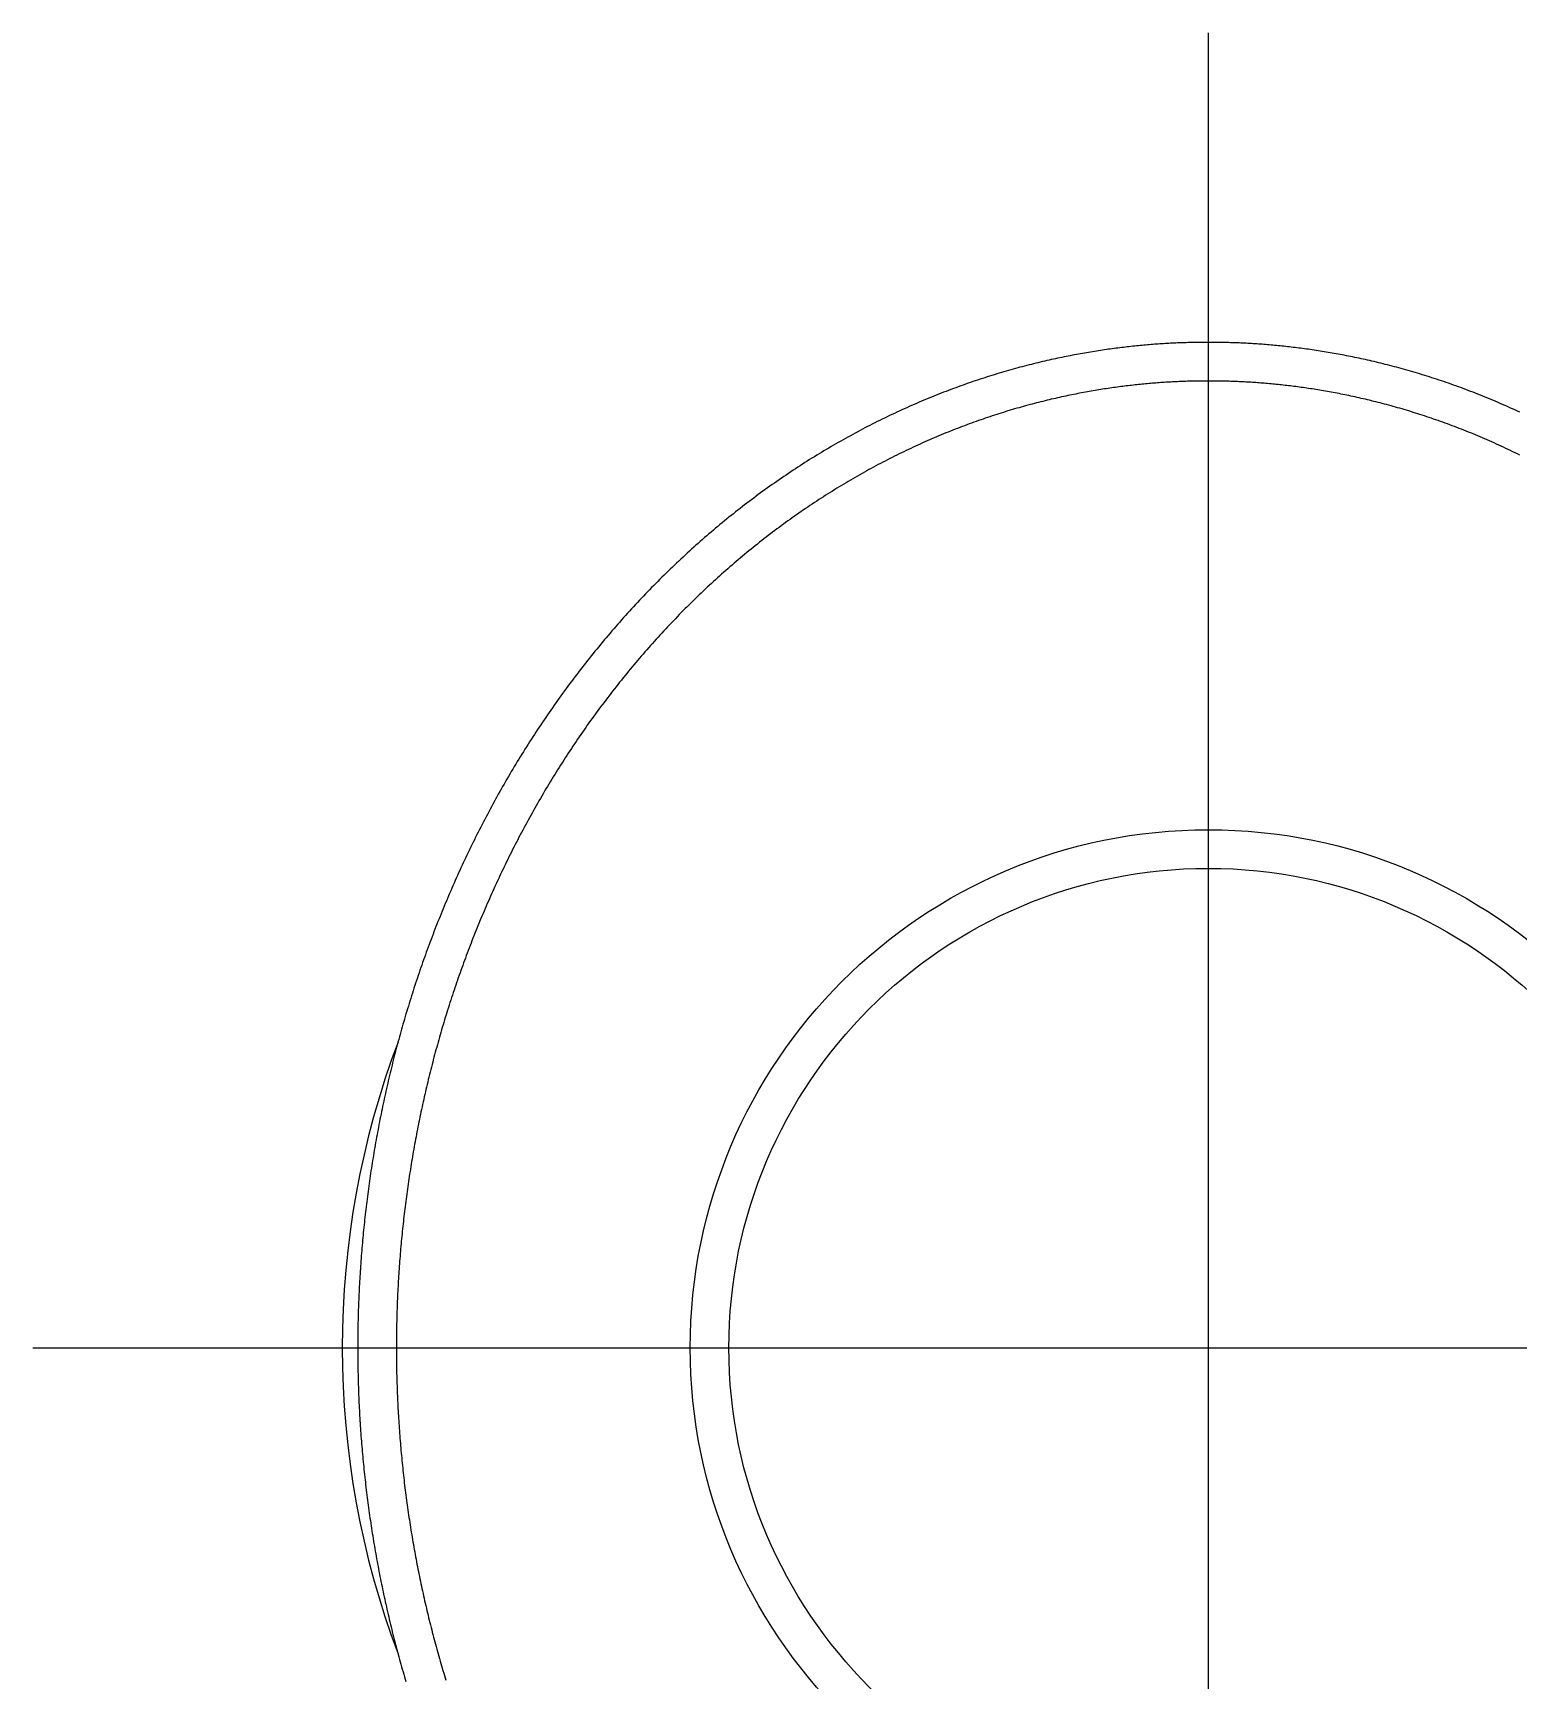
# Model space of a CAD drawing. Extents: x -26.4 to 13.3, y -38.4 to 44.9.
# Drawn here: x -13.3 to -3.7, y 33.3 to 43.95 of the extents above; entities that cross this region are included whole.
import ezdxf

# ---------------------------------------------------------------- set-up
doc = ezdxf.new("R2010")
doc.units = 0
doc.linetypes.add('CENTER', pattern=[50.8, 31.75, -6.35, 6.35, -6.35])
doc.layers.get('0').update_dxf_attribs({"linetype": 'CONTINUOUS'})
doc.layers.add('CENTER', color=1, linetype='CENTER')

msp = doc.modelspace()

# ---------------------------------------------------------------- linework, layer by layer
at = {"color": 7}
for points in [[(-5.7, 41.9452, 0), (-5.71093, 41.9452, 0), (-5.72187, 41.9451, 0), (-5.73283, 41.9451, 0), (-5.7438, 41.945, 0), (-5.75478, 41.9449, 0), (-5.76578, 41.9447, 0), (-5.7768, 41.9446, 0), (-5.78783, 41.9444, 0), (-5.79887, 41.9442, 0), (-5.80994, 41.9439, 0), (-5.82102, 41.9437, 0), (-5.83212, 41.9434, 0), (-5.84323, 41.9431, 0), (-5.85437, 41.9427, 0), (-5.86553, 41.9423, 0), (-5.8767, 41.9419, 0), (-5.8879, 41.9415, 0), (-5.89912, 41.941, 0), (-5.91036, 41.9405, 0), (-5.92162, 41.94, 0), (-5.93291, 41.9395, 0), (-5.94422, 41.9389, 0), (-5.95556, 41.9383, 0), (-5.96692, 41.9377, 0), (-5.9783, 41.937, 0), (-5.98971, 41.9363, 0), (-6.00115, 41.9356, 0), (-6.01261, 41.9348, 0), (-6.0241, 41.934, 0), (-6.03562, 41.9332, 0), (-6.04717, 41.9324, 0), (-6.05875, 41.9315, 0), (-6.07036, 41.9306, 0), (-6.082, 41.9296, 0), (-6.09367, 41.9286, 0), (-6.10537, 41.9276, 0), (-6.1171, 41.9266, 0), (-6.12886, 41.9255, 0), (-6.14066, 41.9244, 0), (-6.15249, 41.9232, 0), (-6.16436, 41.922, 0), (-6.17626, 41.9208, 0), (-6.1882, 41.9196, 0), (-6.20017, 41.9183, 0), (-6.21218, 41.917, 0), (-6.22423, 41.9156, 0), (-6.23631, 41.9142, 0), (-6.24843, 41.9128, 0), (-6.26059, 41.9113, 0), (-6.27279, 41.9098, 0), (-6.28503, 41.9083, 0), (-6.29731, 41.9067, 0), (-6.30964, 41.9051, 0), (-6.322, 41.9035, 0), (-6.33441, 41.9018, 0), (-6.34685, 41.9001, 0), (-6.35935, 41.8983, 0), (-6.37189, 41.8965, 0), (-6.38447, 41.8947, 0), (-6.3971, 41.8928, 0), (-6.40978, 41.8908, 0), (-6.4225, 41.8889, 0), (-6.43527, 41.8869, 0), (-6.44809, 41.8848, 0), (-6.46097, 41.8827, 0), (-6.47389, 41.8805, 0), (-6.48686, 41.8783, 0), (-6.49988, 41.8761, 0), (-6.51296, 41.8738, 0), (-6.52609, 41.8715, 0), (-6.53928, 41.8691, 0), (-6.55252, 41.8666, 0), (-6.56581, 41.8641, 0), (-6.57916, 41.8616, 0), (-6.59257, 41.859, 0), (-6.60603, 41.8564, 0), (-6.61956, 41.8537, 0), (-6.63314, 41.851, 0), (-6.64678, 41.8482, 0), (-6.66048, 41.8453, 0), (-6.67425, 41.8424, 0), (-6.68809, 41.8394, 0), (-6.70199, 41.8364, 0), (-6.71595, 41.8333, 0), (-6.72998, 41.8302, 0), (-6.74408, 41.827, 0), (-6.75823, 41.8237, 0), (-6.77245, 41.8204, 0), (-6.78672, 41.817, 0), (-6.80106, 41.8136, 0), (-6.81545, 41.8101, 0), (-6.8299, 41.8065, 0), (-6.84441, 41.8029, 0), (-6.85898, 41.7992, 0), (-6.8736, 41.7955, 0), (-6.88827, 41.7917, 0), (-6.90299, 41.7878, 0), (-6.91777, 41.7838, 0), (-6.9326, 41.7798, 0), (-6.94748, 41.7758, 0), (-6.96241, 41.7716, 0), (-6.97739, 41.7674, 0), (-6.99241, 41.7632, 0), (-7.00748, 41.7588, 0), (-7.0226, 41.7544, 0), (-7.03776, 41.75, 0), (-7.05297, 41.7454, 0), (-7.06821, 41.7408, 0), (-7.0835, 41.7362, 0), (-7.09882, 41.7314, 0), (-7.11418, 41.7266, 0), (-7.12957, 41.7218, 0), (-7.145, 41.7168, 0), (-7.16046, 41.7118, 0), (-7.17595, 41.7067, 0), (-7.19148, 41.7016, 0), (-7.20703, 41.6964, 0), (-7.22262, 41.6911, 0), (-7.23823, 41.6857, 0), (-7.25387, 41.6803, 0), (-7.26953, 41.6748, 0), (-7.28522, 41.6693, 0), (-7.30093, 41.6637, 0), (-7.31666, 41.658, 0), (-7.33242, 41.6522, 0), (-7.34819, 41.6464, 0), (-7.36398, 41.6405, 0), (-7.37979, 41.6345, 0), (-7.39562, 41.6285, 0), (-7.41146, 41.6224, 0), (-7.42732, 41.6163, 0), (-7.44319, 41.61, 0), (-7.45907, 41.6037, 0), (-7.47496, 41.5974, 0), (-7.49087, 41.5909, 0), (-7.50678, 41.5844, 0), (-7.5227, 41.5779, 0), (-7.53862, 41.5712, 0), (-7.55455, 41.5645, 0), (-7.57049, 41.5577, 0), (-7.58643, 41.5509, 0), (-7.60237, 41.544, 0), (-7.61831, 41.537, 0), (-7.63425, 41.53, 0), (-7.65018, 41.5229, 0), (-7.66612, 41.5157, 0), (-7.68204, 41.5084, 0), (-7.69797, 41.5011, 0), (-7.71388, 41.4938, 0), (-7.7298, 41.4863, 0), (-7.7457, 41.4788, 0), (-7.76159, 41.4713, 0), (-7.77748, 41.4636, 0), (-7.79336, 41.4559, 0), (-7.80923, 41.4482, 0), (-7.82509, 41.4404, 0), (-7.84094, 41.4325, 0), (-7.85678, 41.4245, 0), (-7.8726, 41.4165, 0), (-7.88842, 41.4084, 0), (-7.90422, 41.4003, 0), (-7.92001, 41.3921, 0), (-7.93578, 41.3839, 0), (-7.95154, 41.3755, 0), (-7.96728, 41.3672, 0), (-7.98301, 41.3587, 0), (-7.99872, 41.3502, 0), (-8.01441, 41.3416, 0), (-8.03008, 41.333, 0), (-8.04574, 41.3243, 0), (-8.06138, 41.3156, 0), (-8.077, 41.3068, 0), (-8.09259, 41.2979, 0), (-8.10817, 41.289, 0), (-8.12373, 41.28, 0), (-8.13926, 41.271, 0), (-8.15477, 41.2619, 0), (-8.17026, 41.2527, 0), (-8.18572, 41.2435, 0), (-8.20116, 41.2342, 0), (-8.21658, 41.2248, 0), (-8.23197, 41.2154, 0), (-8.24735, 41.206, 0), (-8.2627, 41.1965, 0), (-8.27804, 41.1869, 0), (-8.29335, 41.1772, 0), (-8.30865, 41.1675, 0), (-8.32392, 41.1578, 0), (-8.33917, 41.1479, 0), (-8.3544, 41.1381, 0), (-8.36961, 41.1281, 0), (-8.38479, 41.1181, 0), (-8.39995, 41.108, 0), (-8.41509, 41.0979, 0), (-8.43021, 41.0877, 0), (-8.4453, 41.0775, 0), (-8.46038, 41.0672, 0), (-8.47542, 41.0568, 0), (-8.49045, 41.0464, 0), (-8.50545, 41.0359, 0), (-8.52042, 41.0254, 0), (-8.53537, 41.0148, 0), (-8.5503, 41.0041, 0), (-8.5652, 40.9934, 0), (-8.58007, 40.9826, 0), (-8.59492, 40.9718, 0), (-8.60974, 40.9609, 0), (-8.62454, 40.95, 0), (-8.63931, 40.939, 0), (-8.65406, 40.9279, 0), (-8.66878, 40.9168, 0), (-8.68347, 40.9056, 0), (-8.69813, 40.8944, 0), (-8.71277, 40.8831, 0), (-8.72738, 40.8718, 0), (-8.74196, 40.8604, 0), (-8.75651, 40.8489, 0), (-8.77104, 40.8374, 0), (-8.78553, 40.8258, 0), (-8.8, 40.8142, 0), (-8.81444, 40.8025, 0), (-8.82885, 40.7908, 0), (-8.84323, 40.779, 0), (-8.85757, 40.7671, 0), (-8.87189, 40.7552, 0), (-8.88618, 40.7433, 0), (-8.90044, 40.7313, 0), (-8.91467, 40.7192, 0), (-8.92886, 40.7071, 0), (-8.94303, 40.6949, 0), (-8.95716, 40.6827, 0), (-8.97126, 40.6704, 0), (-8.98533, 40.6581, 0), (-8.99937, 40.6457, 0), (-9.01337, 40.6332, 0), (-9.02734, 40.6207, 0), (-9.04128, 40.6082, 0), (-9.05519, 40.5956, 0), (-9.06906, 40.5829, 0), (-9.0829, 40.5702, 0), (-9.0967, 40.5575, 0), (-9.11047, 40.5446, 0), (-9.12421, 40.5318, 0), (-9.13791, 40.5189, 0), (-9.15157, 40.5059, 0), (-9.1652, 40.4929, 0), (-9.1788, 40.4798, 0), (-9.19236, 40.4667, 0), (-9.20588, 40.4535, 0), (-9.21937, 40.4402, 0), (-9.23281, 40.427, 0), (-9.24623, 40.4136, 0), (-9.2596, 40.4003, 0), (-9.27293, 40.3868, 0), (-9.28623, 40.3733, 0), (-9.29948, 40.3598, 0), (-9.3127, 40.3462, 0), (-9.32588, 40.3326, 0), (-9.33902, 40.319, 0), (-9.35212, 40.3052, 0), (-9.36518, 40.2915, 0), (-9.3782, 40.2777, 0), (-9.39118, 40.2638, 0), (-9.40412, 40.2499, 0), (-9.41702, 40.236, 0), (-9.42988, 40.222, 0), (-9.44269, 40.2079, 0), (-9.45547, 40.1939, 0), (-9.4682, 40.1797, 0), (-9.4809, 40.1656, 0), (-9.49355, 40.1514, 0), (-9.50616, 40.1371, 0), (-9.51872, 40.1228, 0), (-9.53125, 40.1085, 0), (-9.54373, 40.0941, 0), (-9.55617, 40.0797, 0), (-9.56857, 40.0652, 0), (-9.58092, 40.0507, 0), (-9.59323, 40.0362, 0), (-9.60549, 40.0216, 0), (-9.61772, 40.007, 0), (-9.6299, 39.9923, 0), (-9.64203, 39.9777, 0), (-9.65412, 39.9629, 0), (-9.66616, 39.9482, 0), (-9.67816, 39.9333, 0), (-9.69012, 39.9185, 0), (-9.70203, 39.9036, 0), (-9.71389, 39.8887, 0), (-9.72571, 39.8738, 0), (-9.73748, 39.8588, 0), (-9.74921, 39.8437, 0), (-9.76089, 39.8287, 0), (-9.77252, 39.8136, 0), (-9.78411, 39.7985, 0), (-9.79565, 39.7833, 0), (-9.80715, 39.7681, 0), (-9.81859, 39.7529, 0), (-9.82999, 39.7376, 0), (-9.84134, 39.7224, 0), (-9.85264, 39.707, 0), (-9.8639, 39.6917, 0), (-9.87511, 39.6763, 0), (-9.88626, 39.6609, 0), (-9.89737, 39.6455, 0), (-9.90843, 39.63, 0), (-9.91944, 39.6145, 0), (-9.93041, 39.5989, 0), (-9.94132, 39.5834, 0), (-9.95218, 39.5678, 0), (-9.96299, 39.5522, 0), (-9.97376, 39.5365, 0), (-9.98447, 39.5209, 0), (-9.99513, 39.5052, 0), (-10.0057, 39.4894, 0), (-10.0163, 39.4737, 0), (-10.0268, 39.4579, 0), (-10.0373, 39.4421, 0), (-10.0477, 39.4263, 0), (-10.058, 39.4105, 0), (-10.0683, 39.3946, 0), (-10.0786, 39.3787, 0), (-10.0888, 39.3628, 0), (-10.0989, 39.3469, 0), (-10.109, 39.3309, 0), (-10.119, 39.315, 0), (-10.129, 39.299, 0), (-10.139, 39.283, 0), (-10.1488, 39.267, 0), (-10.1587, 39.2509, 0), (-10.1684, 39.2349, 0), (-10.1782, 39.2188, 0), (-10.1878, 39.2027, 0), (-10.1975, 39.1866, 0), (-10.207, 39.1705, 0), (-10.2165, 39.1544, 0), (-10.226, 39.1382, 0), (-10.2354, 39.122, 0), (-10.2448, 39.1059, 0), (-10.2541, 39.0897, 0), (-10.2633, 39.0734, 0), (-10.2725, 39.0572, 0), (-10.2817, 39.041, 0), (-10.2908, 39.0247, 0), (-10.2999, 39.0084, 0), (-10.3089, 38.9922, 0), (-10.3178, 38.9759, 0), (-10.3267, 38.9596, 0), (-10.3355, 38.9432, 0), (-10.3443, 38.9269, 0), (-10.3531, 38.9106, 0), (-10.3618, 38.8942, 0), (-10.3704, 38.8779, 0), (-10.379, 38.8615, 0), (-10.3875, 38.8451, 0), (-10.396, 38.8287, 0), (-10.4045, 38.8123, 0), (-10.4128, 38.7959, 0), (-10.4212, 38.7795, 0), (-10.4295, 38.763, 0), (-10.4377, 38.7466, 0), (-10.4459, 38.7301, 0), (-10.454, 38.7137, 0), (-10.4621, 38.6972, 0), (-10.4701, 38.6808, 0), (-10.4781, 38.6643, 0), (-10.486, 38.6478, 0), (-10.4939, 38.6313, 0), (-10.5017, 38.6148, 0), (-10.5095, 38.5983, 0), (-10.5172, 38.5818, 0), (-10.5249, 38.5653, 0), (-10.5325, 38.5488, 0), (-10.5401, 38.5323, 0), (-10.5476, 38.5158, 0), (-10.5551, 38.4992, 0), (-10.5625, 38.4827, 0), (-10.5699, 38.4662, 0), (-10.5772, 38.4496, 0), (-10.5844, 38.4331, 0), (-10.5917, 38.4166, 0), (-10.5988, 38.4, 0), (-10.606, 38.3835, 0), (-10.613, 38.367, 0), (-10.62, 38.3504, 0), (-10.627, 38.3339, 0), (-10.6339, 38.3173, 0), (-10.6408, 38.3008, 0), (-10.6476, 38.2843, 0), (-10.6544, 38.2677, 0), (-10.6611, 38.2512, 0), (-10.6678, 38.2346, 0), (-10.6744, 38.2181, 0), (-10.681, 38.2015, 0), (-10.6875, 38.185, 0), (-10.694, 38.1684, 0), (-10.7005, 38.1519, 0), (-10.7069, 38.1353, 0), (-10.7132, 38.1188, 0), (-10.7195, 38.1022, 0), (-10.7258, 38.0856, 0), (-10.732, 38.0691, 0), (-10.7382, 38.0525, 0), (-10.7443, 38.0359, 0), (-10.7504, 38.0194, 0), (-10.7564, 38.0028, 0), (-10.7624, 37.9862, 0), (-10.7683, 37.9696, 0), (-10.7742, 37.9531, 0), (-10.7801, 37.9365, 0), (-10.7859, 37.9199, 0), (-10.7916, 37.9033, 0), (-10.7973, 37.8867, 0), (-10.803, 37.8701, 0), (-10.8086, 37.8535, 0), (-10.8142, 37.837, 0), (-10.8198, 37.8204, 0), (-10.8253, 37.8038, 0), (-10.8307, 37.7872, 0), (-10.8361, 37.7706, 0), (-10.8415, 37.754, 0), (-10.8468, 37.7374, 0), (-10.8521, 37.7208, 0), (-10.8573, 37.7042, 0), (-10.8625, 37.6876, 0), (-10.8676, 37.671, 0), (-10.8727, 37.6544, 0), (-10.8778, 37.6378, 0), (-10.8828, 37.6212, 0), (-10.8878, 37.6046, 0), (-10.8927, 37.5879, 0), (-10.8976, 37.5713, 0), (-10.9024, 37.5547, 0), (-10.9072, 37.5381, 0), (-10.912, 37.5215, 0), (-10.9167, 37.5049, 0), (-10.9214, 37.4883, 0), (-10.926, 37.4716, 0), (-10.9306, 37.455, 0), (-10.9351, 37.4384, 0), (-10.9396, 37.4218, 0), (-10.9441, 37.4052, 0), (-10.9485, 37.3886, 0), (-10.9529, 37.3719, 0), (-10.9572, 37.3553, 0), (-10.9615, 37.3387, 0), (-10.9658, 37.3221, 0), (-10.97, 37.3054, 0), (-10.9742, 37.2888, 0), (-10.9783, 37.2722, 0), (-10.9824, 37.2556, 0), (-10.9865, 37.2389, 0), (-10.9905, 37.2223, 0), (-10.9945, 37.2057, 0), (-10.9984, 37.189, 0), (-11.0023, 37.1724, 0), (-11.0062, 37.1558, 0), (-11.01, 37.1392, 0), (-11.0137, 37.1225, 0), (-11.0175, 37.1059, 0), (-11.0212, 37.0893, 0), (-11.0248, 37.0726, 0), (-11.0284, 37.056, 0), (-11.032, 37.0394, 0), (-11.0356, 37.0227, 0), (-11.0391, 37.0061, 0), (-11.0425, 36.9895, 0), (-11.0459, 36.9728, 0), (-11.0493, 36.9562, 0), (-11.0527, 36.9396, 0), (-11.056, 36.9229, 0), (-11.0592, 36.9063, 0), (-11.0625, 36.8897, 0), (-11.0657, 36.873, 0), (-11.0688, 36.8564, 0), (-11.0719, 36.8398, 0), (-11.075, 36.8231, 0), (-11.078, 36.8065, 0), (-11.081, 36.7899, 0), (-11.084, 36.7732, 0), (-11.0869, 36.7566, 0), (-11.0898, 36.7399, 0), (-11.0927, 36.7233, 0), (-11.0955, 36.7067, 0), (-11.0982, 36.69, 0), (-11.101, 36.6734, 0), (-11.1037, 36.6567, 0), (-11.1063, 36.6401, 0), (-11.1089, 36.6235, 0), (-11.1115, 36.6068, 0), (-11.1141, 36.5902, 0), (-11.1166, 36.5735, 0), (-11.119, 36.5569, 0), (-11.1215, 36.5402, 0), (-11.1239, 36.5236, 0), (-11.1262, 36.507, 0), (-11.1285, 36.4903, 0), (-11.1308, 36.4737, 0), (-11.133, 36.457, 0), (-11.1353, 36.4404, 0), (-11.1374, 36.4237, 0), (-11.1395, 36.4071, 0), (-11.1416, 36.3904, 0), (-11.1437, 36.3738, 0), (-11.1457, 36.3571, 0), (-11.1477, 36.3405, 0), (-11.1496, 36.3238, 0), (-11.1515, 36.3072, 0), (-11.1534, 36.2905, 0), (-11.1552, 36.2739, 0), (-11.157, 36.2572, 0), (-11.1588, 36.2406, 0), (-11.1605, 36.2239, 0), (-11.1622, 36.2073, 0), (-11.1638, 36.1906, 0), (-11.1654, 36.174, 0), (-11.167, 36.1573, 0), (-11.1685, 36.1407, 0), (-11.17, 36.124, 0), (-11.1715, 36.1074, 0), (-11.1729, 36.0907, 0), (-11.1743, 36.0741, 0), (-11.1756, 36.0574, 0), (-11.177, 36.0408, 0), (-11.1782, 36.0241, 0), (-11.1795, 36.0074, 0), (-11.1807, 35.9908, 0), (-11.1818, 35.9741, 0), (-11.183, 35.9575, 0), (-11.1841, 35.9408, 0), (-11.1851, 35.9242, 0), (-11.1861, 35.9075, 0), (-11.1871, 35.8908, 0), (-11.1881, 35.8742, 0), (-11.189, 35.8575, 0), (-11.1899, 35.8409, 0), (-11.1907, 35.8242, 0), (-11.1915, 35.8076, 0), (-11.1923, 35.7909, 0), (-11.193, 35.7742, 0), (-11.1937, 35.7576, 0), (-11.1943, 35.7409, 0), (-11.195, 35.7243, 0), (-11.1955, 35.7076, 0), (-11.1961, 35.6909, 0), (-11.1966, 35.6743, 0), (-11.1971, 35.6576, 0), (-11.1975, 35.641, 0), (-11.1979, 35.6243, 0), (-11.1983, 35.6076, 0), (-11.1986, 35.591, 0), (-11.1989, 35.5743, 0), (-11.1992, 35.5577, 0), (-11.1994, 35.541, 0), (-11.1996, 35.5243, 0), (-11.1997, 35.5077, 0), (-11.1999, 35.491, 0), (-11.1999, 35.4743, 0), (-11.2, 35.4577, 0), (-11.2, 35.441, 0), (-11.2, 35.4244, 0), (-11.1999, 35.4077, 0), (-11.1998, 35.391, 0), (-11.1997, 35.3744, 0), (-11.1995, 35.3577, 0), (-11.1993, 35.341, 0), (-11.1991, 35.3244, 0), (-11.1988, 35.3077, 0), (-11.1985, 35.2911, 0), (-11.1981, 35.2744, 0), (-11.1977, 35.2577, 0), (-11.1973, 35.2411, 0), (-11.1968, 35.2244, 0), (-11.1963, 35.2078, 0), (-11.1958, 35.1911, 0), (-11.1952, 35.1745, 0), (-11.1946, 35.1578, 0), (-11.194, 35.1412, 0), (-11.1933, 35.1245, 0), (-11.1926, 35.1079, 0), (-11.1918, 35.0912, 0), (-11.1911, 35.0746, 0), (-11.1902, 35.0579, 0), (-11.1894, 35.0413, 0), (-11.1885, 35.0247, 0), (-11.1876, 35.008, 0), (-11.1866, 34.9914, 0), (-11.1856, 34.9748, 0), (-11.1845, 34.9581, 0), (-11.1835, 34.9415, 0), (-11.1824, 34.9249, 0), (-11.1812, 34.9083, 0), (-11.18, 34.8917, 0), (-11.1788, 34.875, 0), (-11.1776, 34.8584, 0), (-11.1763, 34.8418, 0), (-11.1749, 34.8252, 0), (-11.1736, 34.8086, 0), (-11.1722, 34.792, 0), (-11.1707, 34.7754, 0), (-11.1693, 34.7588, 0), (-11.1677, 34.7422, 0), (-11.1662, 34.7256, 0), (-11.1646, 34.709, 0), (-11.163, 34.6924, 0), (-11.1613, 34.6759, 0), (-11.1597, 34.6593, 0), (-11.1579, 34.6427, 0), (-11.1562, 34.6262, 0), (-11.1544, 34.6096, 0), (-11.1525, 34.593, 0), (-11.1507, 34.5765, 0), (-11.1488, 34.5599, 0), (-11.1468, 34.5434, 0), (-11.1448, 34.5268, 0), (-11.1428, 34.5103, 0), (-11.1408, 34.4938, 0), (-11.1387, 34.4772, 0), (-11.1366, 34.4607, 0), (-11.1344, 34.4442, 0), (-11.1322, 34.4277, 0), (-11.13, 34.4112, 0), (-11.1277, 34.3946, 0), (-11.1254, 34.3781, 0), (-11.123, 34.3617, 0), (-11.1207, 34.3452, 0), (-11.1183, 34.3287, 0), (-11.1158, 34.3122, 0), (-11.1133, 34.2957, 0), (-11.1108, 34.2792, 0), (-11.1082, 34.2628, 0), (-11.1056, 34.2463, 0), (-11.103, 34.2299, 0), (-11.1003, 34.2134, 0), (-11.0976, 34.197, 0), (-11.0949, 34.1805, 0), (-11.0921, 34.1641, 0), (-11.0893, 34.1477, 0), (-11.0865, 34.1313, 0), (-11.0836, 34.1149, 0), (-11.0807, 34.0985, 0), (-11.0777, 34.0821, 0), (-11.0747, 34.0657, 0), (-11.0717, 34.0493, 0), (-11.0686, 34.0329, 0), (-11.0655, 34.0165, 0), (-11.0624, 34.0002, 0), (-11.0592, 33.9838, 0), (-11.056, 33.9675, 0), (-11.0527, 33.9511, 0), (-11.0495, 33.9348, 0), (-11.0461, 33.9184, 0), (-11.0428, 33.9021, 0), (-11.0394, 33.8858, 0), (-11.036, 33.8695, 0), (-11.0325, 33.8532, 0), (-11.029, 33.8369, 0), (-11.0255, 33.8206, 0), (-11.0219, 33.8043, 0), (-11.0183, 33.7881, 0), (-11.0146, 33.7718, 0), (-11.0109, 33.7556, 0), (-11.0072, 33.7393, 0), (-11.0035, 33.7231, 0), (-10.9997, 33.7068, 0), (-10.9958, 33.6906, 0), (-10.992, 33.6744, 0), (-10.9881, 33.6582, 0), (-10.9841, 33.642, 0), (-10.9802, 33.6258, 0), (-10.9762, 33.6096, 0), (-10.9721, 33.5935, 0), (-10.968, 33.5773, 0), (-10.9639, 33.5611, 0), (-10.9598, 33.545, 0), (-10.9556, 33.5289, 0), (-10.9513, 33.5127, 0), (-10.9471, 33.4966, 0), (-10.9428, 33.4805, 0), (-10.9384, 33.4644, 0), (-10.9341, 33.4483, 0), (-10.9296, 33.4322, 0), (-10.9252, 33.4162, 0), (-10.9207, 33.4001, 0), (-10.9162, 33.384, 0), (-10.9116, 33.368, 0), (-10.907, 33.352, 0), (-10.9024, 33.336, 0), (-10.8977, 33.3199, 0), (-10.893, 33.3039, 0), (-10.8883, 33.2879, 0)], [(-3.68608, 41.4937, 0), (-3.70201, 41.5011, 0), (-3.71795, 41.5084, 0), (-3.73389, 41.5157, 0), (-3.74983, 41.5228, 0), (-3.76577, 41.5299, 0), (-3.78172, 41.537, 0), (-3.79766, 41.544, 0), (-3.8136, 41.5509, 0), (-3.82954, 41.5577, 0), (-3.84547, 41.5645, 0), (-3.8614, 41.5712, 0), (-3.87732, 41.5778, 0), (-3.89324, 41.5844, 0), (-3.90915, 41.5909, 0), (-3.92505, 41.5974, 0), (-3.94094, 41.6037, 0), (-3.95681, 41.61, 0), (-3.97268, 41.6163, 0), (-3.98853, 41.6224, 0), (-4.00437, 41.6285, 0), (-4.02019, 41.6346, 0), (-4.036, 41.6405, 0), (-4.05179, 41.6464, 0), (-4.06756, 41.6523, 0), (-4.08332, 41.658, 0), (-4.09905, 41.6637, 0), (-4.11476, 41.6693, 0), (-4.13045, 41.6749, 0), (-4.14611, 41.6804, 0), (-4.16175, 41.6858, 0), (-4.17736, 41.6911, 0), (-4.19295, 41.6964, 0), (-4.20851, 41.7016, 0), (-4.22403, 41.7068, 0), (-4.23953, 41.7118, 0), (-4.255, 41.7168, 0), (-4.27043, 41.7218, 0), (-4.28582, 41.7266, 0), (-4.30118, 41.7314, 0), (-4.31651, 41.7362, 0), (-4.33179, 41.7408, 0), (-4.34704, 41.7454, 0), (-4.36224, 41.75, 0), (-4.3774, 41.7544, 0), (-4.39252, 41.7588, 0), (-4.4076, 41.7632, 0), (-4.42263, 41.7674, 0), (-4.43762, 41.7716, 0), (-4.45255, 41.7758, 0), (-4.46744, 41.7798, 0), (-4.48228, 41.7839, 0), (-4.49707, 41.7878, 0), (-4.5118, 41.7917, 0), (-4.52648, 41.7955, 0), (-4.54111, 41.7992, 0), (-4.55568, 41.8029, 0), (-4.57019, 41.8066, 0), (-4.58464, 41.8101, 0), (-4.59904, 41.8136, 0), (-4.61337, 41.8171, 0), (-4.62763, 41.8204, 0), (-4.64183, 41.8238, 0), (-4.65597, 41.827, 0), (-4.67004, 41.8302, 0), (-4.68405, 41.8333, 0), (-4.69799, 41.8364, 0), (-4.71188, 41.8394, 0), (-4.7257, 41.8424, 0), (-4.73946, 41.8453, 0), (-4.75316, 41.8482, 0), (-4.76681, 41.851, 0), (-4.78039, 41.8537, 0), (-4.79391, 41.8564, 0), (-4.80738, 41.859, 0), (-4.82079, 41.8616, 0), (-4.83415, 41.8642, 0), (-4.84744, 41.8666, 0), (-4.86069, 41.8691, 0), (-4.87388, 41.8715, 0), (-4.88701, 41.8738, 0), (-4.90009, 41.8761, 0), (-4.91312, 41.8783, 0), (-4.9261, 41.8805, 0), (-4.93902, 41.8827, 0), (-4.9519, 41.8848, 0), (-4.96472, 41.8868, 0), (-4.9775, 41.8889, 0), (-4.99022, 41.8908, 0), (-5.0029, 41.8928, 0), (-5.01553, 41.8947, 0), (-5.02811, 41.8965, 0), (-5.04066, 41.8983, 0), (-5.05315, 41.9001, 0), (-5.0656, 41.9018, 0), (-5.07801, 41.9035, 0), (-5.09038, 41.9052, 0), (-5.10271, 41.9068, 0), (-5.11499, 41.9084, 0), (-5.12723, 41.9099, 0), (-5.13944, 41.9114, 0), (-5.1516, 41.9129, 0), (-5.16373, 41.9143, 0), (-5.17581, 41.9157, 0), (-5.18786, 41.9171, 0), (-5.19987, 41.9184, 0), (-5.21184, 41.9197, 0), (-5.22378, 41.9209, 0), (-5.23568, 41.9222, 0), (-5.24755, 41.9233, 0), (-5.25938, 41.9245, 0), (-5.27118, 41.9256, 0), (-5.28295, 41.9267, 0), (-5.29468, 41.9277, 0), (-5.30638, 41.9287, 0), (-5.31805, 41.9297, 0), (-5.32969, 41.9307, 0), (-5.34129, 41.9316, 0), (-5.35287, 41.9325, 0), (-5.36442, 41.9333, 0), (-5.37594, 41.9341, 0), (-5.38743, 41.9349, 0), (-5.39889, 41.9357, 0), (-5.41033, 41.9364, 0), (-5.42173, 41.9371, 0), (-5.43312, 41.9377, 0), (-5.44447, 41.9384, 0), (-5.45581, 41.939, 0), (-5.46712, 41.9395, 0), (-5.4784, 41.9401, 0), (-5.48966, 41.9406, 0), (-5.5009, 41.9411, 0), (-5.51212, 41.9415, 0), (-5.52332, 41.942, 0), (-5.53449, 41.9424, 0), (-5.54565, 41.9427, 0), (-5.55678, 41.9431, 0), (-5.5679, 41.9434, 0), (-5.57899, 41.9437, 0), (-5.59007, 41.944, 0), (-5.60113, 41.9442, 0), (-5.61218, 41.9444, 0), (-5.62321, 41.9446, 0), (-5.63422, 41.9447, 0), (-5.64522, 41.9449, 0), (-5.6562, 41.945, 0), (-5.66717, 41.9451, 0), (-5.67813, 41.9451, 0), (-5.68907, 41.9452, 0), (-5.7, 41.9452, 0)], [(-5.7, 41.6952, 0), (-5.71034, 41.6952, 0), (-5.7207, 41.6951, 0), (-5.73107, 41.6951, 0), (-5.74145, 41.695, 0), (-5.75184, 41.6949, 0), (-5.76225, 41.6948, 0), (-5.77267, 41.6946, 0), (-5.78311, 41.6944, 0), (-5.79356, 41.6942, 0), (-5.80403, 41.694, 0), (-5.81452, 41.6937, 0), (-5.82502, 41.6935, 0), (-5.83554, 41.6932, 0), (-5.84608, 41.6928, 0), (-5.85663, 41.6925, 0), (-5.86721, 41.6921, 0), (-5.87781, 41.6917, 0), (-5.88842, 41.6913, 0), (-5.89906, 41.6908, 0), (-5.90972, 41.6903, 0), (-5.9204, 41.6898, 0), (-5.93111, 41.6892, 0), (-5.94183, 41.6887, 0), (-5.95258, 41.6881, 0), (-5.96336, 41.6874, 0), (-5.97416, 41.6868, 0), (-5.98498, 41.6861, 0), (-5.99583, 41.6854, 0), (-6.0067, 41.6846, 0), (-6.01761, 41.6838, 0), (-6.02854, 41.683, 0), (-6.03949, 41.6822, 0), (-6.05048, 41.6813, 0), (-6.06149, 41.6804, 0), (-6.07254, 41.6795, 0), (-6.08361, 41.6786, 0), (-6.09472, 41.6776, 0), (-6.10585, 41.6765, 0), (-6.11702, 41.6755, 0), (-6.12822, 41.6744, 0), (-6.13945, 41.6733, 0), (-6.15072, 41.6721, 0), (-6.16201, 41.671, 0), (-6.17335, 41.6697, 0), (-6.18471, 41.6685, 0), (-6.19612, 41.6672, 0), (-6.20756, 41.6659, 0), (-6.21903, 41.6645, 0), (-6.23054, 41.6632, 0), (-6.24209, 41.6617, 0), (-6.25368, 41.6603, 0), (-6.2653, 41.6588, 0), (-6.27697, 41.6573, 0), (-6.28867, 41.6557, 0), (-6.30042, 41.6541, 0), (-6.3122, 41.6525, 0), (-6.32403, 41.6508, 0), (-6.3359, 41.6491, 0), (-6.34781, 41.6474, 0), (-6.35977, 41.6456, 0), (-6.37177, 41.6437, 0), (-6.38382, 41.6419, 0), (-6.39591, 41.64, 0), (-6.40805, 41.638, 0), (-6.42024, 41.636, 0), (-6.43248, 41.634, 0), (-6.44476, 41.6319, 0), (-6.45709, 41.6298, 0), (-6.46948, 41.6276, 0), (-6.48191, 41.6254, 0), (-6.4944, 41.6231, 0), (-6.50694, 41.6208, 0), (-6.51953, 41.6185, 0), (-6.53217, 41.6161, 0), (-6.54487, 41.6136, 0), (-6.55762, 41.6111, 0), (-6.57043, 41.6086, 0), (-6.58329, 41.606, 0), (-6.59622, 41.6033, 0), (-6.6092, 41.6006, 0), (-6.62224, 41.5979, 0), (-6.63534, 41.5951, 0), (-6.64851, 41.5922, 0), (-6.66174, 41.5893, 0), (-6.67504, 41.5863, 0), (-6.68839, 41.5833, 0), (-6.7018, 41.5802, 0), (-6.71527, 41.577, 0), (-6.72879, 41.5738, 0), (-6.74238, 41.5706, 0), (-6.75602, 41.5673, 0), (-6.76971, 41.5639, 0), (-6.78346, 41.5605, 0), (-6.79726, 41.557, 0), (-6.81111, 41.5534, 0), (-6.82502, 41.5498, 0), (-6.83897, 41.5461, 0), (-6.85298, 41.5424, 0), (-6.86704, 41.5386, 0), (-6.88114, 41.5347, 0), (-6.89529, 41.5308, 0), (-6.90949, 41.5268, 0), (-6.92373, 41.5228, 0), (-6.93802, 41.5187, 0), (-6.95235, 41.5145, 0), (-6.96673, 41.5103, 0), (-6.98114, 41.506, 0), (-6.9956, 41.5016, 0), (-7.01009, 41.4972, 0), (-7.02462, 41.4927, 0), (-7.03918, 41.4881, 0), (-7.05378, 41.4835, 0), (-7.06842, 41.4788, 0), (-7.08308, 41.4741, 0), (-7.09778, 41.4693, 0), (-7.1125, 41.4644, 0), (-7.12726, 41.4594, 0), (-7.14204, 41.4544, 0), (-7.15685, 41.4494, 0), (-7.17169, 41.4442, 0), (-7.18655, 41.439, 0), (-7.20143, 41.4337, 0), (-7.21634, 41.4284, 0), (-7.23127, 41.423, 0), (-7.24622, 41.4176, 0), (-7.26119, 41.412, 0), (-7.27618, 41.4064, 0), (-7.29118, 41.4008, 0), (-7.3062, 41.3951, 0), (-7.32124, 41.3893, 0), (-7.33629, 41.3834, 0), (-7.35136, 41.3775, 0), (-7.36644, 41.3715, 0), (-7.38153, 41.3655, 0), (-7.39663, 41.3594, 0), (-7.41173, 41.3532, 0), (-7.42685, 41.347, 0), (-7.44197, 41.3407, 0), (-7.4571, 41.3343, 0), (-7.47224, 41.3279, 0), (-7.48737, 41.3214, 0), (-7.50252, 41.3148, 0), (-7.51766, 41.3082, 0), (-7.5328, 41.3015, 0), (-7.54794, 41.2947, 0), (-7.56308, 41.2879, 0), (-7.57821, 41.281, 0), (-7.59334, 41.2741, 0), (-7.60847, 41.2671, 0), (-7.62359, 41.26, 0), (-7.6387, 41.2529, 0), (-7.65381, 41.2457, 0), (-7.66891, 41.2384, 0), (-7.68401, 41.2311, 0), (-7.69909, 41.2237, 0), (-7.71417, 41.2163, 0), (-7.72924, 41.2088, 0), (-7.7443, 41.2013, 0), (-7.75935, 41.1936, 0), (-7.77439, 41.186, 0), (-7.78941, 41.1782, 0), (-7.80443, 41.1704, 0), (-7.81943, 41.1626, 0), (-7.83442, 41.1547, 0), (-7.84939, 41.1467, 0), (-7.86435, 41.1387, 0), (-7.8793, 41.1306, 0), (-7.89423, 41.1224, 0), (-7.90915, 41.1142, 0), (-7.92404, 41.106, 0), (-7.93893, 41.0976, 0), (-7.95379, 41.0892, 0), (-7.96863, 41.0808, 0), (-7.98346, 41.0723, 0), (-7.99827, 41.0638, 0), (-8.01306, 41.0551, 0), (-8.02782, 41.0465, 0), (-8.04257, 41.0378, 0), (-8.05729, 41.029, 0), (-8.072, 41.0201, 0), (-8.08668, 41.0112, 0), (-8.10134, 41.0023, 0), (-8.11598, 40.9933, 0), (-8.13061, 40.9842, 0), (-8.14522, 40.9751, 0), (-8.15981, 40.9659, 0), (-8.17438, 40.9566, 0), (-8.18893, 40.9473, 0), (-8.20346, 40.938, 0), (-8.21797, 40.9286, 0), (-8.23246, 40.9191, 0), (-8.24694, 40.9095, 0), (-8.26139, 40.9, 0), (-8.27582, 40.8903, 0), (-8.29023, 40.8806, 0), (-8.30462, 40.8708, 0), (-8.31899, 40.861, 0), (-8.33334, 40.8511, 0), (-8.34766, 40.8412, 0), (-8.36197, 40.8312, 0), (-8.37625, 40.8211, 0), (-8.39051, 40.811, 0), (-8.40474, 40.8009, 0), (-8.41896, 40.7906, 0), (-8.43315, 40.7804, 0), (-8.44731, 40.77, 0), (-8.46146, 40.7597, 0), (-8.47558, 40.7492, 0), (-8.48967, 40.7387, 0), (-8.50374, 40.7282, 0), (-8.51779, 40.7175, 0), (-8.53181, 40.7069, 0), (-8.54581, 40.6962, 0), (-8.55978, 40.6854, 0), (-8.57373, 40.6746, 0), (-8.58765, 40.6637, 0), (-8.60155, 40.6527, 0), (-8.61541, 40.6417, 0), (-8.62926, 40.6307, 0), (-8.64307, 40.6196, 0), (-8.65686, 40.6084, 0), (-8.67062, 40.5972, 0), (-8.68436, 40.586, 0), (-8.69807, 40.5747, 0), (-8.71174, 40.5633, 0), (-8.7254, 40.5519, 0), (-8.73902, 40.5404, 0), (-8.75261, 40.5289, 0), (-8.76618, 40.5173, 0), (-8.77972, 40.5056, 0), (-8.79322, 40.4939, 0), (-8.8067, 40.4822, 0), (-8.82015, 40.4704, 0), (-8.83357, 40.4586, 0), (-8.84696, 40.4467, 0), (-8.86032, 40.4347, 0), (-8.87365, 40.4227, 0), (-8.88694, 40.4107, 0), (-8.90021, 40.3986, 0), (-8.91344, 40.3864, 0), (-8.92665, 40.3742, 0), (-8.93982, 40.3619, 0), (-8.95296, 40.3496, 0), (-8.96606, 40.3373, 0), (-8.97914, 40.3249, 0), (-8.99218, 40.3124, 0), (-9.00519, 40.2999, 0), (-9.01816, 40.2873, 0), (-9.03111, 40.2747, 0), (-9.04401, 40.2621, 0), (-9.05689, 40.2493, 0), (-9.06972, 40.2366, 0), (-9.08253, 40.2238, 0), (-9.09529, 40.2109, 0), (-9.10802, 40.198, 0), (-9.12071, 40.1851, 0), (-9.13337, 40.1721, 0), (-9.14599, 40.159, 0), (-9.15858, 40.1459, 0), (-9.17112, 40.1328, 0), (-9.18363, 40.1196, 0), (-9.19611, 40.1064, 0), (-9.20854, 40.0931, 0), (-9.22094, 40.0798, 0), (-9.2333, 40.0664, 0), (-9.24562, 40.053, 0), (-9.2579, 40.0396, 0), (-9.27014, 40.0261, 0), (-9.28235, 40.0125, 0), (-9.29451, 39.999, 0), (-9.30664, 39.9853, 0), (-9.31873, 39.9717, 0), (-9.33077, 39.958, 0), (-9.34278, 39.9442, 0), (-9.35475, 39.9305, 0), (-9.36668, 39.9166, 0), (-9.37856, 39.9028, 0), (-9.39041, 39.8889, 0), (-9.40222, 39.8749, 0), (-9.41398, 39.8609, 0), (-9.4257, 39.8469, 0), (-9.43738, 39.8329, 0), (-9.44902, 39.8188, 0), (-9.46062, 39.8046, 0), (-9.47218, 39.7905, 0), (-9.48369, 39.7763, 0), (-9.49516, 39.762, 0), (-9.50659, 39.7477, 0), (-9.51798, 39.7334, 0), (-9.52932, 39.7191, 0), (-9.54062, 39.7047, 0), (-9.55188, 39.6903, 0), (-9.56309, 39.6758, 0), (-9.57426, 39.6613, 0), (-9.58538, 39.6468, 0), (-9.59646, 39.6323, 0), (-9.6075, 39.6177, 0), (-9.61849, 39.603, 0), (-9.62943, 39.5884, 0), (-9.64033, 39.5737, 0), (-9.65119, 39.559, 0), (-9.662, 39.5443, 0), (-9.67276, 39.5295, 0), (-9.68348, 39.5147, 0), (-9.69415, 39.4998, 0), (-9.70478, 39.485, 0), (-9.71536, 39.4701, 0), (-9.72589, 39.4552, 0), (-9.73637, 39.4402, 0), (-9.74681, 39.4252, 0), (-9.7572, 39.4102, 0), (-9.76755, 39.3952, 0), (-9.77784, 39.3801, 0), (-9.78809, 39.3651, 0), (-9.79829, 39.3499, 0), (-9.80844, 39.3348, 0), (-9.81854, 39.3196, 0), (-9.8286, 39.3044, 0), (-9.8386, 39.2892, 0), (-9.84855, 39.274, 0), (-9.85846, 39.2588, 0), (-9.86831, 39.2435, 0), (-9.87811, 39.2282, 0), (-9.88787, 39.2129, 0), (-9.89757, 39.1975, 0), (-9.90722, 39.1822, 0), (-9.91683, 39.1668, 0), (-9.92638, 39.1514, 0), (-9.93589, 39.136, 0), (-9.94534, 39.1206, 0), (-9.95475, 39.1051, 0), (-9.9641, 39.0897, 0), (-9.97341, 39.0742, 0), (-9.98267, 39.0587, 0), (-9.99187, 39.0432, 0), (-10.001, 39.0277, 0), (-10.0101, 39.0121, 0), (-10.0192, 38.9965, 0), (-10.0282, 38.981, 0), (-10.0372, 38.9654, 0), (-10.0461, 38.9498, 0), (-10.0549, 38.9341, 0), (-10.0638, 38.9185, 0), (-10.0725, 38.9029, 0), (-10.0812, 38.8872, 0), (-10.0899, 38.8715, 0), (-10.0985, 38.8558, 0), (-10.1071, 38.8401, 0), (-10.1156, 38.8244, 0), (-10.1241, 38.8087, 0), (-10.1325, 38.7929, 0), (-10.1409, 38.7772, 0), (-10.1492, 38.7614, 0), (-10.1574, 38.7457, 0), (-10.1657, 38.7299, 0), (-10.1738, 38.7141, 0), (-10.182, 38.6983, 0), (-10.19, 38.6825, 0), (-10.1981, 38.6666, 0), (-10.2061, 38.6508, 0), (-10.214, 38.635, 0), (-10.2219, 38.6191, 0), (-10.2297, 38.6033, 0), (-10.2375, 38.5874, 0), (-10.2452, 38.5715, 0), (-10.2529, 38.5557, 0), (-10.2605, 38.5398, 0), (-10.2681, 38.5239, 0), (-10.2757, 38.508, 0), (-10.2832, 38.4921, 0), (-10.2906, 38.4762, 0), (-10.298, 38.4603, 0), (-10.3054, 38.4444, 0), (-10.3127, 38.4284, 0), (-10.3199, 38.4125, 0), (-10.3271, 38.3966, 0), (-10.3343, 38.3806, 0), (-10.3414, 38.3647, 0), (-10.3484, 38.3488, 0), (-10.3554, 38.3328, 0), (-10.3624, 38.3169, 0), (-10.3693, 38.3009, 0), (-10.3762, 38.285, 0), (-10.383, 38.269, 0), (-10.3898, 38.2531, 0), (-10.3965, 38.2371, 0), (-10.4032, 38.2212, 0), (-10.4098, 38.2052, 0), (-10.4164, 38.1892, 0), (-10.4229, 38.1733, 0), (-10.4294, 38.1573, 0), (-10.4358, 38.1414, 0), (-10.4422, 38.1254, 0), (-10.4486, 38.1094, 0), (-10.4549, 38.0935, 0), (-10.4612, 38.0775, 0), (-10.4674, 38.0615, 0), (-10.4735, 38.0456, 0), (-10.4797, 38.0296, 0), (-10.4858, 38.0136, 0), (-10.4918, 37.9976, 0), (-10.4978, 37.9816, 0), (-10.5037, 37.9656, 0), (-10.5097, 37.9496, 0), (-10.5155, 37.9337, 0), (-10.5213, 37.9177, 0), (-10.5271, 37.9017, 0), (-10.5328, 37.8857, 0), (-10.5385, 37.8697, 0), (-10.5442, 37.8537, 0), (-10.5498, 37.8376, 0), (-10.5553, 37.8216, 0), (-10.5609, 37.8056, 0), (-10.5663, 37.7896, 0), (-10.5718, 37.7736, 0), (-10.5772, 37.7576, 0), (-10.5825, 37.7416, 0), (-10.5878, 37.7255, 0), (-10.5931, 37.7095, 0), (-10.5983, 37.6935, 0), (-10.6035, 37.6775, 0), (-10.6086, 37.6614, 0), (-10.6137, 37.6454, 0), (-10.6187, 37.6294, 0), (-10.6237, 37.6133, 0), (-10.6287, 37.5973, 0), (-10.6336, 37.5813, 0), (-10.6385, 37.5652, 0), (-10.6434, 37.5492, 0), (-10.6482, 37.5332, 0), (-10.6529, 37.5171, 0), (-10.6576, 37.5011, 0), (-10.6623, 37.485, 0), (-10.667, 37.469, 0), (-10.6716, 37.4529, 0), (-10.6761, 37.4369, 0), (-10.6806, 37.4208, 0), (-10.6851, 37.4048, 0), (-10.6895, 37.3887, 0), (-10.6939, 37.3727, 0), (-10.6983, 37.3566, 0), (-10.7026, 37.3405, 0), (-10.7069, 37.3245, 0), (-10.7111, 37.3084, 0), (-10.7153, 37.2924, 0), (-10.7194, 37.2763, 0), (-10.7236, 37.2602, 0), (-10.7276, 37.2442, 0), (-10.7317, 37.2281, 0), (-10.7357, 37.212, 0), (-10.7396, 37.196, 0), (-10.7435, 37.1799, 0), (-10.7474, 37.1638, 0), (-10.7513, 37.1478, 0), (-10.7551, 37.1317, 0), (-10.7588, 37.1156, 0), (-10.7626, 37.0996, 0), (-10.7662, 37.0835, 0), (-10.7699, 37.0674, 0), (-10.7735, 37.0513, 0), (-10.7771, 37.0353, 0), (-10.7806, 37.0192, 0), (-10.7841, 37.0031, 0), (-10.7876, 36.987, 0), (-10.791, 36.971, 0), (-10.7944, 36.9549, 0), (-10.7977, 36.9388, 0), (-10.801, 36.9227, 0), (-10.8043, 36.9066, 0), (-10.8075, 36.8906, 0), (-10.8107, 36.8745, 0), (-10.8139, 36.8584, 0), (-10.817, 36.8423, 0), (-10.8201, 36.8262, 0), (-10.8231, 36.8102, 0), (-10.8261, 36.7941, 0), (-10.8291, 36.778, 0), (-10.8321, 36.7619, 0), (-10.835, 36.7458, 0), (-10.8378, 36.7297, 0), (-10.8406, 36.7136, 0), (-10.8434, 36.6976, 0), (-10.8462, 36.6815, 0), (-10.8489, 36.6654, 0), (-10.8516, 36.6493, 0), (-10.8542, 36.6332, 0), (-10.8568, 36.6171, 0), (-10.8594, 36.601, 0), (-10.8619, 36.5849, 0), (-10.8644, 36.5688, 0), (-10.8669, 36.5527, 0), (-10.8693, 36.5366, 0), (-10.8717, 36.5206, 0), (-10.874, 36.5045, 0), (-10.8763, 36.4884, 0), (-10.8786, 36.4723, 0), (-10.8809, 36.4562, 0), (-10.8831, 36.4401, 0), (-10.8852, 36.424, 0), (-10.8874, 36.4079, 0), (-10.8895, 36.3918, 0), (-10.8915, 36.3757, 0), (-10.8935, 36.3596, 0), (-10.8955, 36.3435, 0), (-10.8975, 36.3274, 0), (-10.8994, 36.3113, 0), (-10.9013, 36.2952, 0), (-10.9031, 36.2791, 0), (-10.9049, 36.263, 0), (-10.9067, 36.2469, 0), (-10.9084, 36.2307, 0), (-10.9101, 36.2146, 0), (-10.9118, 36.1985, 0), (-10.9134, 36.1824, 0), (-10.915, 36.1663, 0), (-10.9166, 36.1502, 0), (-10.9181, 36.1341, 0), (-10.9196, 36.118, 0), (-10.921, 36.1019, 0), (-10.9224, 36.0858, 0), (-10.9238, 36.0697, 0), (-10.9251, 36.0536, 0), (-10.9264, 36.0375, 0), (-10.9277, 36.0213, 0), (-10.9289, 36.0052, 0), (-10.9301, 35.9891, 0), (-10.9313, 35.973, 0), (-10.9324, 35.9569, 0), (-10.9335, 35.9408, 0), (-10.9346, 35.9247, 0), (-10.9356, 35.9086, 0), (-10.9366, 35.8924, 0), (-10.9375, 35.8763, 0), (-10.9385, 35.8602, 0), (-10.9393, 35.8441, 0), (-10.9402, 35.828, 0), (-10.941, 35.8119, 0), (-10.9418, 35.7958, 0), (-10.9425, 35.7796, 0), (-10.9432, 35.7635, 0), (-10.9439, 35.7474, 0), (-10.9445, 35.7313, 0), (-10.9451, 35.7152, 0), (-10.9457, 35.6991, 0), (-10.9462, 35.6829, 0), (-10.9467, 35.6668, 0), (-10.9472, 35.6507, 0), (-10.9476, 35.6346, 0), (-10.948, 35.6185, 0), (-10.9483, 35.6024, 0), (-10.9487, 35.5862, 0), (-10.949, 35.5701, 0), (-10.9492, 35.554, 0), (-10.9494, 35.5379, 0), (-10.9496, 35.5218, 0), (-10.9498, 35.5056, 0), (-10.9499, 35.4895, 0), (-10.9499, 35.4734, 0), (-10.95, 35.4573, 0), (-10.95, 35.4412, 0), (-10.95, 35.425, 0), (-10.9499, 35.4089, 0), (-10.9498, 35.3928, 0), (-10.9497, 35.3767, 0), (-10.9495, 35.3606, 0), (-10.9493, 35.3444, 0), (-10.9491, 35.3283, 0), (-10.9488, 35.3122, 0), (-10.9485, 35.2961, 0), (-10.9482, 35.28, 0), (-10.9478, 35.2638, 0), (-10.9474, 35.2477, 0), (-10.9469, 35.2316, 0), (-10.9465, 35.2155, 0), (-10.9459, 35.1994, 0), (-10.9454, 35.1833, 0), (-10.9448, 35.1672, 0), (-10.9442, 35.1511, 0), (-10.9435, 35.135, 0), (-10.9428, 35.1189, 0), (-10.9421, 35.1028, 0), (-10.9413, 35.0867, 0), (-10.9406, 35.0706, 0), (-10.9397, 35.0545, 0), (-10.9389, 35.0384, 0), (-10.938, 35.0223, 0), (-10.937, 35.0062, 0), (-10.9361, 34.9901, 0), (-10.935, 34.974, 0), (-10.934, 34.9579, 0), (-10.9329, 34.9418, 0), (-10.9318, 34.9258, 0), (-10.9307, 34.9097, 0), (-10.9295, 34.8936, 0), (-10.9283, 34.8775, 0), (-10.927, 34.8615, 0), (-10.9257, 34.8454, 0), (-10.9244, 34.8293, 0), (-10.9231, 34.8133, 0), (-10.9217, 34.7972, 0), (-10.9203, 34.7812, 0), (-10.9188, 34.7651, 0), (-10.9173, 34.7491, 0), (-10.9158, 34.733, 0), (-10.9142, 34.717, 0), (-10.9126, 34.701, 0), (-10.911, 34.6849, 0), (-10.9093, 34.6689, 0), (-10.9076, 34.6529, 0), (-10.9059, 34.6368, 0), (-10.9041, 34.6208, 0), (-10.9023, 34.6048, 0), (-10.9004, 34.5888, 0), (-10.8986, 34.5728, 0), (-10.8966, 34.5568, 0), (-10.8947, 34.5408, 0), (-10.8927, 34.5248, 0), (-10.8907, 34.5088, 0), (-10.8886, 34.4928, 0), (-10.8865, 34.4769, 0), (-10.8844, 34.4609, 0), (-10.8823, 34.4449, 0), (-10.8801, 34.429, 0), (-10.8778, 34.413, 0), (-10.8756, 34.3971, 0), (-10.8733, 34.3811, 0), (-10.8709, 34.3652, 0), (-10.8686, 34.3492, 0), (-10.8662, 34.3333, 0), (-10.8637, 34.3174, 0), (-10.8612, 34.3014, 0), (-10.8587, 34.2855, 0), (-10.8562, 34.2696, 0), (-10.8536, 34.2537, 0), (-10.851, 34.2378, 0), (-10.8483, 34.2219, 0), (-10.8457, 34.206, 0), (-10.8429, 34.1902, 0), (-10.8402, 34.1743, 0), (-10.8374, 34.1584, 0), (-10.8346, 34.1426, 0), (-10.8317, 34.1267, 0), (-10.8288, 34.1109, 0), (-10.8259, 34.095, 0), (-10.8229, 34.0792, 0), (-10.8199, 34.0634, 0), (-10.8169, 34.0475, 0), (-10.8138, 34.0317, 0), (-10.8107, 34.0159, 0), (-10.8076, 34.0001, 0), (-10.8044, 33.9843, 0), (-10.8012, 33.9685, 0), (-10.798, 33.9527, 0), (-10.7947, 33.937, 0), (-10.7914, 33.9212, 0), (-10.788, 33.9055, 0), (-10.7846, 33.8897, 0), (-10.7812, 33.874, 0), (-10.7778, 33.8582, 0), (-10.7743, 33.8425, 0), (-10.7707, 33.8268, 0), (-10.7672, 33.8111, 0), (-10.7636, 33.7954, 0), (-10.76, 33.7797, 0), (-10.7563, 33.764, 0), (-10.7526, 33.7483, 0), (-10.7489, 33.7326, 0), (-10.7451, 33.717, 0), (-10.7413, 33.7013, 0), (-10.7374, 33.6857, 0), (-10.7336, 33.6701, 0), (-10.7297, 33.6544, 0), (-10.7257, 33.6388, 0), (-10.7217, 33.6232, 0), (-10.7177, 33.6076, 0), (-10.7137, 33.592, 0), (-10.7096, 33.5764, 0), (-10.7055, 33.5609, 0), (-10.7013, 33.5453, 0), (-10.6971, 33.5297, 0), (-10.6929, 33.5142, 0), (-10.6886, 33.4987, 0), (-10.6843, 33.4831, 0), (-10.68, 33.4676, 0), (-10.6756, 33.4521, 0), (-10.6712, 33.4366, 0), (-10.6668, 33.4211, 0), (-10.6623, 33.4056, 0), (-10.6578, 33.3902, 0), (-10.6533, 33.3747, 0), (-10.6487, 33.3593, 0), (-10.6441, 33.3438, 0), (-10.6394, 33.3284, 0), (-10.6347, 33.313, 0), (-10.63, 33.2976, 0)], [(-3.6857, 41.2163, 0), (-3.70079, 41.2237, 0), (-3.71589, 41.2311, 0), (-3.731, 41.2384, 0), (-3.74611, 41.2457, 0), (-3.76124, 41.2529, 0), (-3.77637, 41.26, 0), (-3.7915, 41.2671, 0), (-3.80664, 41.2741, 0), (-3.82178, 41.281, 0), (-3.83693, 41.2879, 0), (-3.85207, 41.2947, 0), (-3.86722, 41.3014, 0), (-3.88236, 41.3081, 0), (-3.89751, 41.3148, 0), (-3.91265, 41.3213, 0), (-3.92779, 41.3278, 0), (-3.94292, 41.3343, 0), (-3.95805, 41.3406, 0), (-3.97317, 41.3469, 0), (-3.98828, 41.3532, 0), (-4.00339, 41.3594, 0), (-4.01848, 41.3655, 0), (-4.03357, 41.3715, 0), (-4.04864, 41.3775, 0), (-4.0637, 41.3834, 0), (-4.07875, 41.3893, 0), (-4.09379, 41.3951, 0), (-4.10881, 41.4008, 0), (-4.12381, 41.4065, 0), (-4.1388, 41.4121, 0), (-4.15376, 41.4176, 0), (-4.16871, 41.4231, 0), (-4.18364, 41.4285, 0), (-4.19855, 41.4338, 0), (-4.21343, 41.4391, 0), (-4.22829, 41.4443, 0), (-4.24313, 41.4494, 0), (-4.25794, 41.4545, 0), (-4.27273, 41.4595, 0), (-4.28749, 41.4644, 0), (-4.30221, 41.4693, 0), (-4.31691, 41.4741, 0), (-4.33158, 41.4788, 0), (-4.34621, 41.4835, 0), (-4.36081, 41.4881, 0), (-4.37538, 41.4927, 0), (-4.38991, 41.4972, 0), (-4.4044, 41.5016, 0), (-4.41886, 41.506, 0), (-4.43328, 41.5103, 0), (-4.44765, 41.5145, 0), (-4.46199, 41.5187, 0), (-4.47628, 41.5228, 0), (-4.49053, 41.5268, 0), (-4.50473, 41.5308, 0), (-4.51889, 41.5347, 0), (-4.533, 41.5386, 0), (-4.54707, 41.5424, 0), (-4.56108, 41.5461, 0), (-4.57505, 41.5498, 0), (-4.58896, 41.5534, 0), (-4.60282, 41.557, 0), (-4.61663, 41.5605, 0), (-4.63038, 41.5639, 0), (-4.64408, 41.5673, 0), (-4.65772, 41.5706, 0), (-4.6713, 41.5739, 0), (-4.68481, 41.5771, 0), (-4.69826, 41.5802, 0), (-4.71166, 41.5833, 0), (-4.72499, 41.5863, 0), (-4.73826, 41.5893, 0), (-4.75147, 41.5922, 0), (-4.76462, 41.5951, 0), (-4.77772, 41.5979, 0), (-4.79075, 41.6006, 0), (-4.80373, 41.6033, 0), (-4.81665, 41.606, 0), (-4.82952, 41.6086, 0), (-4.84233, 41.6111, 0), (-4.85508, 41.6136, 0), (-4.86778, 41.6161, 0), (-4.88043, 41.6185, 0), (-4.89303, 41.6208, 0), (-4.90557, 41.6231, 0), (-4.91806, 41.6254, 0), (-4.9305, 41.6276, 0), (-4.94288, 41.6298, 0), (-4.95522, 41.6319, 0), (-4.96751, 41.634, 0), (-4.97975, 41.636, 0), (-4.99194, 41.638, 0), (-5.00408, 41.64, 0), (-5.01618, 41.6419, 0), (-5.02822, 41.6437, 0), (-5.04023, 41.6456, 0), (-5.05219, 41.6474, 0), (-5.0641, 41.6491, 0), (-5.07597, 41.6508, 0), (-5.0878, 41.6525, 0), (-5.09959, 41.6541, 0), (-5.11134, 41.6557, 0), (-5.12305, 41.6573, 0), (-5.13472, 41.6589, 0), (-5.14635, 41.6603, 0), (-5.15794, 41.6618, 0), (-5.16949, 41.6632, 0), (-5.181, 41.6646, 0), (-5.19248, 41.666, 0), (-5.20392, 41.6673, 0), (-5.21533, 41.6686, 0), (-5.22669, 41.6698, 0), (-5.23803, 41.6711, 0), (-5.24933, 41.6722, 0), (-5.26059, 41.6734, 0), (-5.27183, 41.6745, 0), (-5.28303, 41.6756, 0), (-5.29419, 41.6767, 0), (-5.30533, 41.6777, 0), (-5.31643, 41.6787, 0), (-5.32751, 41.6796, 0), (-5.33855, 41.6806, 0), (-5.34956, 41.6814, 0), (-5.36055, 41.6823, 0), (-5.37151, 41.6831, 0), (-5.38243, 41.6839, 0), (-5.39333, 41.6847, 0), (-5.40421, 41.6855, 0), (-5.41506, 41.6862, 0), (-5.42588, 41.6869, 0), (-5.43668, 41.6875, 0), (-5.44745, 41.6881, 0), (-5.4582, 41.6887, 0), (-5.46892, 41.6893, 0), (-5.47962, 41.6898, 0), (-5.4903, 41.6904, 0), (-5.50096, 41.6908, 0), (-5.5116, 41.6913, 0), (-5.52221, 41.6917, 0), (-5.53281, 41.6921, 0), (-5.54338, 41.6925, 0), (-5.55394, 41.6929, 0), (-5.56447, 41.6932, 0), (-5.57499, 41.6935, 0), (-5.58549, 41.6938, 0), (-5.59598, 41.694, 0), (-5.60645, 41.6942, 0), (-5.6169, 41.6944, 0), (-5.62733, 41.6946, 0), (-5.63775, 41.6948, 0), (-5.64816, 41.6949, 0), (-5.65855, 41.695, 0), (-5.66893, 41.6951, 0), (-5.6793, 41.6951, 0), (-5.68966, 41.6952, 0), (-5.7, 41.6952, 0)]]:
    msp.add_polyline3d(points, dxfattribs=at)
at = {"color": 7, "linetype": 'CONTINUOUS'}
for radius in [3.35, 3.1]:
    msp.add_circle((-5.7, 35.445185), radius, dxfattribs=at)
msp.add_arc((-5.7, 35.445185), 5.6, 159.3280116, 200.6719884, dxfattribs=at)
at = {"layer": 'CENTER', "color": 1, "linetype": 'CENTER'}
for p, q in [((-5.7, 26.945184), (-5.7, 43.945185)), ((-13.3, 35.445185), (13.3, 35.445185))]:
    msp.add_line(p, q, dxfattribs=at)

doc.saveas('drawing.dxf')
